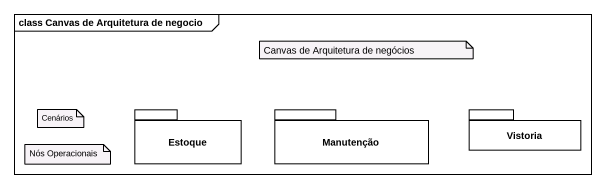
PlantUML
@startuml
mainframe class Canvas de Arquitetura de negocio
package Estoque {
}
package Manutenção {
}
package Vistoria {
}
note as N1
  Canvas de Arquitetura de negócios
end note
note as N2
  Cenários
end note
note as N3
  Nós Operacionais
end note
@enduml
